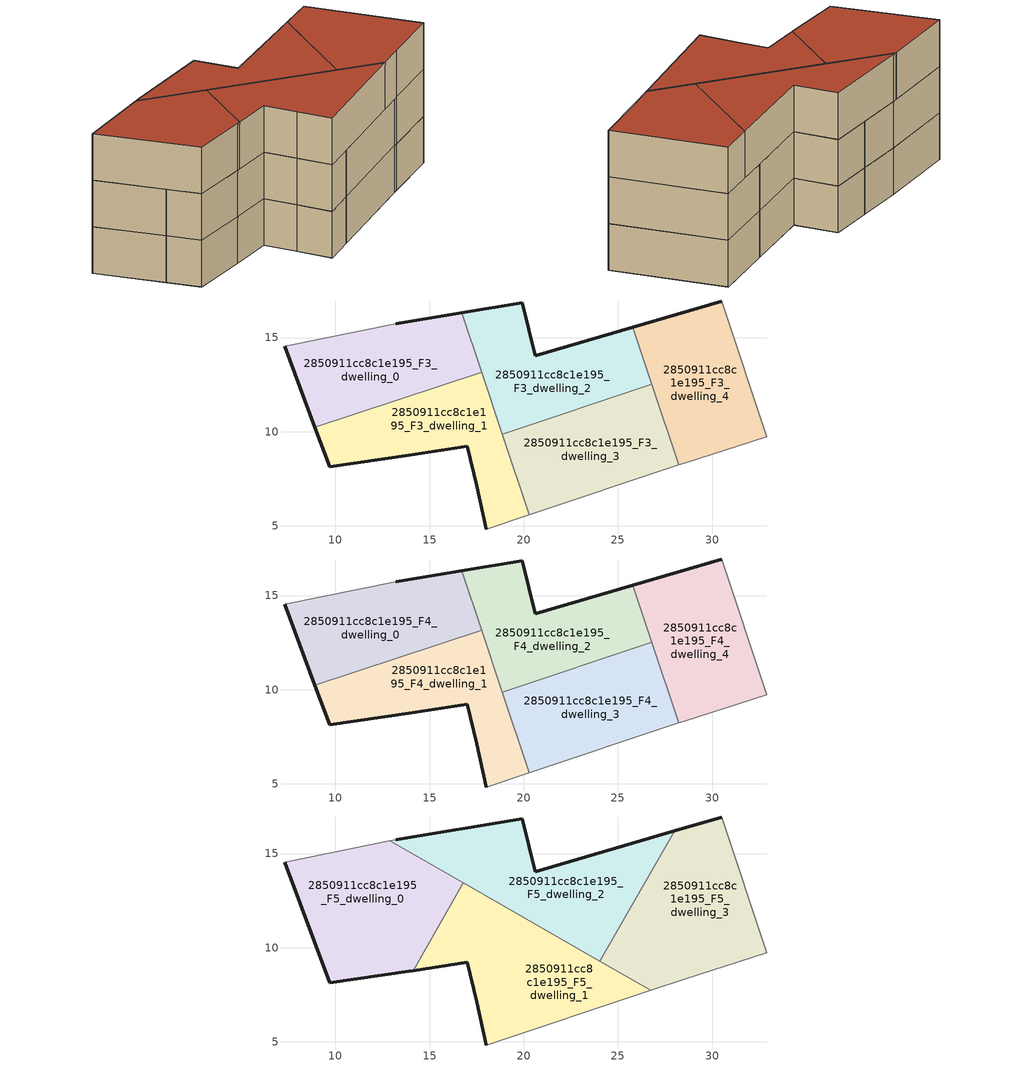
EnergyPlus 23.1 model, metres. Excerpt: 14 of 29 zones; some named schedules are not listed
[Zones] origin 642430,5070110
2850911cc8c1e195_F3_dwelling_0
 floor to 2850911cc8c1e195_F2_dwelling_0 (EU_floor_Construction): 17.77,13.17 16.72,16.32 13.2,15.75 7.3,14.55 8.91,10.23 z9
 wall outside (EU_wall_Construction): 13.2,15.75 16.72,16.32 / 8.91,10.23 7.3,14.55 z9:12
 wall to 2850911cc8c1e195_F3_dwelling_1 (EU_wall_Construction): 17.77,13.17 8.91,10.23 z9:12
 wall adiabatic (EU_wall_Construction): 7.3,14.55 13.2,15.75 z9:12
 wall to 2850911cc8c1e195_F3_dwelling_2 (EU_wall_Construction): 16.72,16.32 17.77,13.17 z9:12
2850911cc8c1e195_F3_dwelling_1
 floor to 2850911cc8c1e195_F2_dwelling_1 (EU_floor_Construction): 20.28,5.6 17.77,13.17 8.91,10.23 9.69,8.14 13.9,8.74 17,9.24 17.5,7.14 18,4.84 z9
 wall outside (EU_wall_Construction): 18,4.84 17.5,7.14 17,9.24 13.9,8.74 9.69,8.14 8.91,10.23 z9:12
 wall adiabatic (EU_wall_Construction): 20.28,5.6 18,4.84 z9:12
 wall to 2850911cc8c1e195_F3_dwelling_3 (EU_wall_Construction): 18.86,9.87 20.28,5.6 z9:12
 wall to 2850911cc8c1e195_F3_dwelling_2 (EU_wall_Construction): 17.77,13.17 18.86,9.87 z9:12
2850911cc8c1e195_F3_dwelling_2
 floor to 2850911cc8c1e195_F2_dwelling_2 (EU_floor_Construction): 26.8,12.51 25.79,15.56 20.6,14.04 19.91,16.85 16.72,16.32 18.86,9.87 z9
 wall outside (EU_wall_Construction): 16.72,16.32 19.91,16.85 20.6,14.04 25.79,15.56 z9:12
 wall to 2850911cc8c1e195_F3_dwelling_3 (EU_wall_Construction): 26.8,12.51 18.86,9.87 z9:12
 wall to 2850911cc8c1e195_F3_dwelling_4 (EU_wall_Construction): 25.79,15.56 26.8,12.51 z9:12
2850911cc8c1e195_F3_dwelling_3
 floor to 2850911cc8c1e195_F2_dwelling_3 (EU_floor_Construction): 28.22,8.24 26.8,12.51 18.86,9.87 20.28,5.6 z9
 wall adiabatic (EU_wall_Construction): 28.22,8.24 20.28,5.6 z9:12
 wall to 2850911cc8c1e195_F3_dwelling_4 (EU_wall_Construction): 26.8,12.51 28.22,8.24 z9:12
2850911cc8c1e195_F3_dwelling_4
 floor to 2850911cc8c1e195_F2_dwelling_4 (EU_floor_Construction): 32.91,9.74 30.51,16.94 25.79,15.56 28.22,8.24 28.51,8.34 z9
 wall outside (EU_wall_Construction): 25.79,15.56 30.51,16.94 z9:12
 wall adiabatic (EU_wall_Construction): 30.51,16.94 32.91,9.74 28.51,8.34 28.22,8.24 z9:12
2850911cc8c1e195_F4_dwelling_0
 floor to 2850911cc8c1e195_F3_dwelling_0 (EU_floor_Construction): 17.77,13.17 16.72,16.32 13.2,15.75 7.3,14.55 8.91,10.23 z12
 wall outside (EU_wall_Construction): 13.2,15.75 16.72,16.32 / 8.91,10.23 7.3,14.55 z12:15
 wall to 2850911cc8c1e195_F4_dwelling_1 (EU_wall_Construction): 17.77,13.17 8.91,10.23 z12:15
 wall adiabatic (EU_wall_Construction): 7.3,14.55 13.2,15.75 z12:15
 wall to 2850911cc8c1e195_F4_dwelling_2 (EU_wall_Construction): 16.72,16.32 17.77,13.17 z12:15
2850911cc8c1e195_F4_dwelling_1
 floor to 2850911cc8c1e195_F3_dwelling_1 (EU_floor_Construction): 20.28,5.6 17.77,13.17 8.91,10.23 9.69,8.14 13.9,8.74 17,9.24 17.5,7.14 18,4.84 z12
 wall outside (EU_wall_Construction): 18,4.84 17.5,7.14 17,9.24 13.9,8.74 9.69,8.14 8.91,10.23 z12:15
 wall adiabatic (EU_wall_Construction): 20.28,5.6 18,4.84 z12:15
 wall to 2850911cc8c1e195_F4_dwelling_3 (EU_wall_Construction): 18.86,9.87 20.28,5.6 z12:15
 wall to 2850911cc8c1e195_F4_dwelling_2 (EU_wall_Construction): 17.77,13.17 18.86,9.87 z12:15
2850911cc8c1e195_F4_dwelling_2
 floor to 2850911cc8c1e195_F3_dwelling_2 (EU_floor_Construction): 26.8,12.51 25.79,15.56 20.6,14.04 19.91,16.85 16.72,16.32 18.86,9.87 z12
 wall outside (EU_wall_Construction): 16.72,16.32 19.91,16.85 20.6,14.04 25.79,15.56 z12:15
 wall to 2850911cc8c1e195_F4_dwelling_3 (EU_wall_Construction): 26.8,12.51 18.86,9.87 z12:15
 wall to 2850911cc8c1e195_F4_dwelling_4 (EU_wall_Construction): 25.79,15.56 26.8,12.51 z12:15
2850911cc8c1e195_F4_dwelling_3
 floor to 2850911cc8c1e195_F3_dwelling_3 (EU_floor_Construction): 28.22,8.24 26.8,12.51 18.86,9.87 20.28,5.6 z12
 wall adiabatic (EU_wall_Construction): 28.22,8.24 20.28,5.6 z12:15
 wall to 2850911cc8c1e195_F4_dwelling_4 (EU_wall_Construction): 26.8,12.51 28.22,8.24 z12:15
2850911cc8c1e195_F4_dwelling_4
 floor to 2850911cc8c1e195_F3_dwelling_4 (EU_floor_Construction): 32.91,9.74 30.51,16.94 25.79,15.56 28.22,8.24 28.51,8.34 z12
 wall outside (EU_wall_Construction): 25.79,15.56 30.51,16.94 z12:15
 wall adiabatic (EU_wall_Construction): 30.51,16.94 32.91,9.74 28.51,8.34 28.22,8.24 z12:15
2850911cc8c1e195_F5_dwelling_0
 floor to 2850911cc8c1e195_F4_dwelling_0 (EU_floor_Construction): 16.37,12.71 16.8,13.45 12.89,15.68 7.3,14.55 8.91,10.23 z15
 floor to 2850911cc8c1e195_F4_dwelling_1 (EU_floor_Construction): 14.12,8.78 16.37,12.71 8.91,10.23 9.69,8.14 13.9,8.74 z15
 wall outside (EU_wall_Construction): 14.12,8.78 13.9,8.74 9.69,8.14 7.3,14.55 z15:18
 wall adiabatic (EU_wall_Construction): 7.3,14.55 12.89,15.68 z15:18
 wall to 2850911cc8c1e195_F5_dwelling_1 (EU_wall_Construction): 16.8,13.45 14.12,8.78 z15:18
 wall to 2850911cc8c1e195_F5_dwelling_2 (EU_wall_Construction): 12.89,15.68 16.8,13.45 z15:18
 roof outside (EU_roof_Construction): 16.8,13.45 14.12,8.78 13.9,8.74 9.69,8.14 7.3,14.55 12.89,15.68 z18
2850911cc8c1e195_F5_dwelling_1
 floor to 2850911cc8c1e195_F4_dwelling_1 (EU_floor_Construction): 20.28,5.6 17.88,12.83 17.46,13.07 16.37,12.71 14.12,8.78 17,9.24 17.5,7.14 18,4.84 z15
 floor to 2850911cc8c1e195_F4_dwelling_3 (EU_floor_Construction): 26.74,7.75 21.5,10.75 18.86,9.87 20.28,5.6 z15
 floor to 2850911cc8c1e195_F4_dwelling_0 (EU_floor_Construction): 17.46,13.07 16.8,13.45 16.37,12.71 z15
 floor to 2850911cc8c1e195_F4_dwelling_2 (EU_floor_Construction): 21.5,10.75 17.88,12.83 18.86,9.87 z15
 wall outside (EU_wall_Construction): 18,4.84 17.5,7.14 17,9.24 14.12,8.78 z15:18
 wall adiabatic (EU_wall_Construction): 26.74,7.75 18,4.84 z15:18
 wall to 2850911cc8c1e195_F5_dwelling_3 (EU_wall_Construction): 24.04,9.29 26.74,7.75 z15:18
 wall to 2850911cc8c1e195_F5_dwelling_2 (EU_wall_Construction): 16.8,13.45 24.04,9.29 z15:18
 roof outside (EU_roof_Construction): 26.74,7.75 18,4.84 17.5,7.14 17,9.24 14.12,8.78 16.8,13.45 z18
2850911cc8c1e195_F5_dwelling_2
 floor to 2850911cc8c1e195_F4_dwelling_2 (EU_floor_Construction): 25.67,12.14 26.47,13.52 25.79,15.56 20.6,14.04 19.91,16.85 16.72,16.32 17.88,12.83 21.5,10.75 z15
 floor to 2850911cc8c1e195_F4_dwelling_0 (EU_floor_Construction): 17.77,13.17 16.72,16.32 13.2,15.75 12.89,15.68 17.46,13.07 z15
 floor to 2850911cc8c1e195_F4_dwelling_1 (EU_floor_Construction): 17.88,12.83 17.77,13.17 17.46,13.07 z15
 floor to 2850911cc8c1e195_F4_dwelling_3 (EU_floor_Construction): 24.04,9.29 25.67,12.14 21.5,10.75 z15
 floor to 2850911cc8c1e195_F4_dwelling_4 (EU_floor_Construction): 26.47,13.52 28.01,16.21 25.79,15.56 z15
 wall outside (EU_wall_Construction): 13.2,15.75 19.91,16.85 20.6,14.04 28.01,16.21 z15:18
 wall to 2850911cc8c1e195_F5_dwelling_3 (EU_wall_Construction): 28.01,16.21 24.04,9.29 z15:18
 wall adiabatic (EU_wall_Construction): 12.89,15.68 13.2,15.75 z15:18
 roof outside (EU_roof_Construction): 28.01,16.21 24.04,9.29 12.89,15.68 13.2,15.75 19.91,16.85 20.6,14.04 z18
2850911cc8c1e195_F5_dwelling_3
 floor to 2850911cc8c1e195_F4_dwelling_3 (EU_floor_Construction): 28.22,8.24 26.8,12.51 25.67,12.14 24.04,9.29 26.74,7.75 z15
 floor to 2850911cc8c1e195_F4_dwelling_4 (EU_floor_Construction): 32.91,9.74 30.51,16.94 28.01,16.21 26.47,13.52 28.22,8.24 28.51,8.34 z15
 floor to 2850911cc8c1e195_F4_dwelling_2 (EU_floor_Construction): 26.8,12.51 26.47,13.52 25.67,12.14 z15
 wall outside (EU_wall_Construction): 28.01,16.21 30.51,16.94 z15:18
 wall adiabatic (EU_wall_Construction): 30.51,16.94 32.91,9.74 28.51,8.34 26.74,7.75 z15:18
 roof outside (EU_roof_Construction): 30.51,16.94 32.91,9.74 28.51,8.34 26.74,7.75 24.04,9.29 28.01,16.21 z18
[Building]
EU S2 Campaign: North Axis=0; Terrain=City; Solar Distribution=FullExterior
[Site:Location]
Lyon-Bron: Latitude=45.75; Longitude=5; Time Zone=1; Elevation=198
[SizingPeriod:WeatherFileDays]
AnnualSizingPeriod: Begin Month=1; Begin Day of Month=1; End Month=12; End Day of Month=31; Day of Week for Start Day=Monday; Use Weather File Daylight Saving Period=No; Use Weather File Rain and Snow Indicators=No
[MATERIAL]
EU_InternalMass_Material: Roughness=MediumRough; Thickness=0.1; Conductivity=1; Density=1800; Specific Heat=900; Thermal Absorptance=0.9; Solar Absorptance=0.7; Visible Absorptance=0.7
[MATERIAL:NOMASS] Roughness=MediumRough; Thermal Absorptance=0.9; Solar Absorptance=0.7; Visible Absorptance=0.7
Name | Thermal Resistance
EU_wall_NoMass | 0.776494
EU_roof_NoMass | 0.486893
EU_floor_NoMass | 0.421597
[CONSTRUCTION]
EU_wall_Construction: EU_wall_NoMass
EU_roof_Construction: EU_roof_NoMass
EU_floor_Construction: EU_floor_NoMass
EU_InternalMass_Construction: EU_InternalMass_Material
[ZONE] Type=1; Multiplier=1; Ceiling Height=autocalculate; Floor Area=autocalculate; Part of Total Floor Area=Yes
Name | Volume
2850911cc8c1e195_F3_dwelling_0; 2850911cc8c1e195_F4_dwelling_0 | 112.991
2850911cc8c1e195_F5_dwelling_0 | 141.243
2850911cc8c1e195_F3_dwelling_1; 2850911cc8c1e195_F4_dwelling_1 | 112.981
2850911cc8c1e195_F5_dwelling_1 | 141.242
2850911cc8c1e195_F3_dwelling_2; 2850911cc8c1e195_F4_dwelling_2 | 113.01
2850911cc8c1e195_F5_dwelling_2 | 141.24
2850911cc8c1e195_F3_dwelling_3; 2850911cc8c1e195_F4_dwelling_3 | 112.984
2850911cc8c1e195_F5_dwelling_3 | 141.236
2850911cc8c1e195_F3_dwelling_4; 2850911cc8c1e195_F4_dwelling_4 | 112.983
[INTERNALMASS] Construction=EU_InternalMass_Construction
Name | Zone or ZoneList | Surface Area
2850911cc8c1e195_F3_dwelling_0_EU_InternalMass | 2850911cc8c1e195_F3_dwelling_0 | 37.6635
2850911cc8c1e195_F3_dwelling_1_EU_InternalMass | 2850911cc8c1e195_F3_dwelling_1 | 37.6604
2850911cc8c1e195_F3_dwelling_2_EU_InternalMass | 2850911cc8c1e195_F3_dwelling_2 | 37.6694
2850911cc8c1e195_F3_dwelling_3_EU_InternalMass | 2850911cc8c1e195_F3_dwelling_3 | 37.6612
2850911cc8c1e195_F3_dwelling_4_EU_InternalMass | 2850911cc8c1e195_F3_dwelling_4 | 37.661
2850911cc8c1e195_F4_dwelling_0_EU_InternalMass | 2850911cc8c1e195_F4_dwelling_0 | 37.6635
2850911cc8c1e195_F4_dwelling_1_EU_InternalMass | 2850911cc8c1e195_F4_dwelling_1 | 37.6604
2850911cc8c1e195_F4_dwelling_2_EU_InternalMass | 2850911cc8c1e195_F4_dwelling_2 | 37.6694
2850911cc8c1e195_F4_dwelling_3_EU_InternalMass | 2850911cc8c1e195_F4_dwelling_3 | 37.6612
2850911cc8c1e195_F4_dwelling_4_EU_InternalMass | 2850911cc8c1e195_F4_dwelling_4 | 37.661
2850911cc8c1e195_F5_dwelling_0_EU_InternalMass | 2850911cc8c1e195_F5_dwelling_0 | 47.082
2850911cc8c1e195_F5_dwelling_1_EU_InternalMass | 2850911cc8c1e195_F5_dwelling_1 | 47.0801
2850911cc8c1e195_F5_dwelling_2_EU_InternalMass | 2850911cc8c1e195_F5_dwelling_2 | 47.079
2850911cc8c1e195_F5_dwelling_3_EU_InternalMass | 2850911cc8c1e195_F5_dwelling_3 | 47.0785
[OTHEREQUIPMENT] Fuel Type=Electricity; Design Level Calculation Method=Watts/Area; Power per Zone Floor Area=1; Fraction Latent=0; Fraction Radiant=0; Fraction Lost=0; Carbon Dioxide Generation Rate=0; EndUse Subcategory=EU_Step8_InternalGains
Name | Zone or ZoneList or Space or SpaceList | Schedule
EU_Step8_InternalGain_2850911cc8c1e195_F3_dwelling_0_f000 | 2850911cc8c1e195_F3_dwelling_0 | EU_Step8_GainSchedule_2850911cc8c1e195_F3_dwelling_0_f000
EU_Step8_InternalGain_2850911cc8c1e195_F3_dwelling_1_f000 | 2850911cc8c1e195_F3_dwelling_1 | EU_Step8_GainSchedule_2850911cc8c1e195_F3_dwelling_1_f000
EU_Step8_InternalGain_2850911cc8c1e195_F3_dwelling_2_f000 | 2850911cc8c1e195_F3_dwelling_2 | EU_Step8_GainSchedule_2850911cc8c1e195_F3_dwelling_2_f000
EU_Step8_InternalGain_2850911cc8c1e195_F3_dwelling_3_f000 | 2850911cc8c1e195_F3_dwelling_3 | EU_Step8_GainSchedule_2850911cc8c1e195_F3_dwelling_3_f000
EU_Step8_InternalGain_2850911cc8c1e195_F3_dwelling_4_f000 | 2850911cc8c1e195_F3_dwelling_4 | EU_Step8_GainSchedule_2850911cc8c1e195_F3_dwelling_4_f000
EU_Step8_InternalGain_2850911cc8c1e195_F4_dwelling_0_f000 | 2850911cc8c1e195_F4_dwelling_0 | EU_Step8_GainSchedule_2850911cc8c1e195_F4_dwelling_0_f000
EU_Step8_InternalGain_2850911cc8c1e195_F4_dwelling_1_f000 | 2850911cc8c1e195_F4_dwelling_1 | EU_Step8_GainSchedule_2850911cc8c1e195_F4_dwelling_1_f000
EU_Step8_InternalGain_2850911cc8c1e195_F4_dwelling_2_f000 | 2850911cc8c1e195_F4_dwelling_2 | EU_Step8_GainSchedule_2850911cc8c1e195_F4_dwelling_2_f000
EU_Step8_InternalGain_2850911cc8c1e195_F4_dwelling_3_f000 | 2850911cc8c1e195_F4_dwelling_3 | EU_Step8_GainSchedule_2850911cc8c1e195_F4_dwelling_3_f000
EU_Step8_InternalGain_2850911cc8c1e195_F4_dwelling_4_f000 | 2850911cc8c1e195_F4_dwelling_4 | EU_Step8_GainSchedule_2850911cc8c1e195_F4_dwelling_4_f000
EU_Step8_InternalGain_2850911cc8c1e195_F5_dwelling_0_f000 | 2850911cc8c1e195_F5_dwelling_0 | EU_Step8_GainSchedule_2850911cc8c1e195_F5_dwelling_0_f000
EU_Step8_InternalGain_2850911cc8c1e195_F5_dwelling_1_f000 | 2850911cc8c1e195_F5_dwelling_1 | EU_Step8_GainSchedule_2850911cc8c1e195_F5_dwelling_1_f000
EU_Step8_InternalGain_2850911cc8c1e195_F5_dwelling_2_f000 | 2850911cc8c1e195_F5_dwelling_2 | EU_Step8_GainSchedule_2850911cc8c1e195_F5_dwelling_2_f000
EU_Step8_InternalGain_2850911cc8c1e195_F5_dwelling_3_f000 | 2850911cc8c1e195_F5_dwelling_3 | EU_Step8_GainSchedule_2850911cc8c1e195_F5_dwelling_3_f000
[ZONEVENTILATION:DESIGNFLOWRATE] Schedule=EU_AlwaysOn; Design Flow Rate Calculation Method=AirChanges/Hour; Air Changes per Hour=0.693814; Ventilation Type=Natural; Fan Pressure Rise=0; Fan Total Efficiency=1; Constant Term Coefficient=1; Temperature Term Coefficient=0; Velocity Term Coefficient=0; Velocity Squared Term Coefficient=0; Minimum Indoor Temperature=-100; Maximum Indoor Temperature=100; Delta Temperature=-100; Minimum Outdoor Temperature=-100; Maximum Outdoor Temperature=100; Maximum Wind Speed=40
Name | Zone or ZoneList or Space or SpaceList
EU_ConstantAir_2850911cc8c1e195_F3_dwelling_0 | 2850911cc8c1e195_F3_dwelling_0
EU_ConstantAir_2850911cc8c1e195_F3_dwelling_1 | 2850911cc8c1e195_F3_dwelling_1
EU_ConstantAir_2850911cc8c1e195_F3_dwelling_2 | 2850911cc8c1e195_F3_dwelling_2
EU_ConstantAir_2850911cc8c1e195_F3_dwelling_3 | 2850911cc8c1e195_F3_dwelling_3
EU_ConstantAir_2850911cc8c1e195_F3_dwelling_4 | 2850911cc8c1e195_F3_dwelling_4
EU_ConstantAir_2850911cc8c1e195_F4_dwelling_0 | 2850911cc8c1e195_F4_dwelling_0
EU_ConstantAir_2850911cc8c1e195_F4_dwelling_1 | 2850911cc8c1e195_F4_dwelling_1
EU_ConstantAir_2850911cc8c1e195_F4_dwelling_2 | 2850911cc8c1e195_F4_dwelling_2
EU_ConstantAir_2850911cc8c1e195_F4_dwelling_3 | 2850911cc8c1e195_F4_dwelling_3
EU_ConstantAir_2850911cc8c1e195_F4_dwelling_4 | 2850911cc8c1e195_F4_dwelling_4
EU_ConstantAir_2850911cc8c1e195_F5_dwelling_0 | 2850911cc8c1e195_F5_dwelling_0
EU_ConstantAir_2850911cc8c1e195_F5_dwelling_1 | 2850911cc8c1e195_F5_dwelling_1
EU_ConstantAir_2850911cc8c1e195_F5_dwelling_2 | 2850911cc8c1e195_F5_dwelling_2
EU_ConstantAir_2850911cc8c1e195_F5_dwelling_3 | 2850911cc8c1e195_F5_dwelling_3
[HVACTEMPLATE:ZONE:IDEALLOADSAIRSYSTEM] System Availability Schedule=EU_AlwaysOn; Maximum Heating Supply Air Temperature=50; Minimum Cooling Supply Air Temperature=13; Maximum Heating Supply Air Humidity Ratio=0.0156; Minimum Cooling Supply Air Humidity Ratio=0.0077; Heating Limit=NoLimit; Cooling Limit=NoLimit; Heating Availability Schedule=EU_AlwaysOn; Cooling Availability Schedule=EU_CoolingOff; Dehumidification Control Type=ConstantSensibleHeatRatio; Cooling Sensible Heat Ratio=0.7; Dehumidification Setpoint=60; Humidification Control Type=None; Humidification Setpoint=30; Outdoor Air Method=None; Outdoor Air Flow Rate per Person=0.00944; Outdoor Air Flow Rate per Zone Floor Area=0; Outdoor Air Flow Rate per Zone=0; Demand Controlled Ventilation Type=None; Outdoor Air Economizer Type=NoEconomizer; Heat Recovery Type=None; Sensible Heat Recovery Effectiveness=0.7; Latent Heat Recovery Effectiveness=0.65
Name | Template Thermostat
2850911cc8c1e195_F3_dwelling_0 | EU_HeatOnly_2850911cc8c1e195_F3_dwelling_0
2850911cc8c1e195_F3_dwelling_1 | EU_HeatOnly_2850911cc8c1e195_F3_dwelling_1
2850911cc8c1e195_F3_dwelling_2 | EU_HeatOnly_2850911cc8c1e195_F3_dwelling_2
2850911cc8c1e195_F3_dwelling_3 | EU_HeatOnly_2850911cc8c1e195_F3_dwelling_3
2850911cc8c1e195_F3_dwelling_4 | EU_HeatOnly_2850911cc8c1e195_F3_dwelling_4
2850911cc8c1e195_F4_dwelling_0 | EU_HeatOnly_2850911cc8c1e195_F4_dwelling_0
2850911cc8c1e195_F4_dwelling_1 | EU_HeatOnly_2850911cc8c1e195_F4_dwelling_1
2850911cc8c1e195_F4_dwelling_2 | EU_HeatOnly_2850911cc8c1e195_F4_dwelling_2
2850911cc8c1e195_F4_dwelling_3 | EU_HeatOnly_2850911cc8c1e195_F4_dwelling_3
2850911cc8c1e195_F4_dwelling_4 | EU_HeatOnly_2850911cc8c1e195_F4_dwelling_4
2850911cc8c1e195_F5_dwelling_0 | EU_HeatOnly_2850911cc8c1e195_F5_dwelling_0
2850911cc8c1e195_F5_dwelling_1 | EU_HeatOnly_2850911cc8c1e195_F5_dwelling_1
2850911cc8c1e195_F5_dwelling_2 | EU_HeatOnly_2850911cc8c1e195_F5_dwelling_2
2850911cc8c1e195_F5_dwelling_3 | EU_HeatOnly_2850911cc8c1e195_F5_dwelling_3
[SIZING:ZONE] Zone Cooling Design Supply Air Temperature Input Method=SupplyAirTemperature; Zone Cooling Design Supply Air Temperature=13; Zone Heating Design Supply Air Temperature Input Method=SupplyAirTemperature; Zone Heating Design Supply Air Temperature=50; Zone Cooling Design Supply Air Humidity Ratio=0.008; Zone Heating Design Supply Air Humidity Ratio=0.008; Cooling Design Air Flow Method=DesignDay; Cooling Design Air Flow Rate=0; Cooling Minimum Air Flow per Zone Floor Area=0.000762; Cooling Minimum Air Flow=0; Cooling Minimum Air Flow Fraction=0.2; Heating Design Air Flow Method=DesignDay; Heating Design Air Flow Rate=0; Heating Maximum Air Flow per Zone Floor Area=0.002032; Heating Maximum Air Flow=0.141576; Heating Maximum Air Flow Fraction=0.3; Account for Dedicated Outdoor Air System=No; Dedicated Outdoor Air System Control Strategy=NeutralSupplyAir; Dedicated Outdoor Air Low Setpoint Temperature for Design=autosize; Dedicated Outdoor Air High Setpoint Temperature for Design=autosize; Zone Load Sizing Method=Sensible Load Only No Latent Load; Zone Latent Cooling Design Supply Air Humidity Ratio Input Method=HumidityRatioDifference; Zone Cooling Design Supply Air Humidity Ratio Difference=0.005; Zone Latent Heating Design Supply Air Humidity Ratio Input Method=HumidityRatioDifference; Zone Humidification Design Supply Air Humidity Ratio Difference=0.005
2850911cc8c1e195_F3_dwelling_0; 2850911cc8c1e195_F3_dwelling_1; 2850911cc8c1e195_F3_dwelling_2; 2850911cc8c1e195_F3_dwelling_3; 2850911cc8c1e195_F3_dwelling_4; 2850911cc8c1e195_F4_dwelling_0; 2850911cc8c1e195_F4_dwelling_1; 2850911cc8c1e195_F4_dwelling_2; 2850911cc8c1e195_F4_dwelling_3; 2850911cc8c1e195_F4_dwelling_4; 2850911cc8c1e195_F5_dwelling_0; 2850911cc8c1e195_F5_dwelling_1; 2850911cc8c1e195_F5_dwelling_2; 2850911cc8c1e195_F5_dwelling_3
[SCHEDULE:FILE] Column Number=1; Rows to Skip at Top=0; Number of Hours of Data=8760; Column Separator=Comma; Interpolate to Timestep=No; Minutes per Item=60; Adjust Schedule for Daylight Savings=Yes
Name | File
EU_Step8_GainSchedule_2850911cc8c1e195_F3_dwelling_0_f000 | ../../schedules/2850911cc8c1e195/2850911cc8c1e195_F3_dwelling_0_f000_gain.csv
EU_Step8_GainSchedule_2850911cc8c1e195_F3_dwelling_1_f000 | ../../schedules/2850911cc8c1e195/2850911cc8c1e195_F3_dwelling_1_f000_gain.csv
